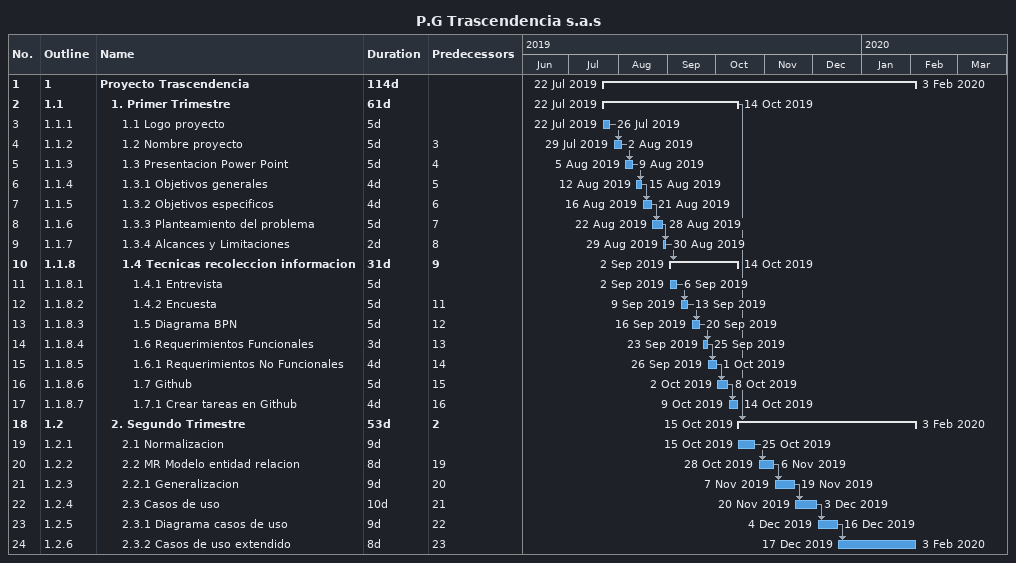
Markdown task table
P.G Trascendencia s.a.s

| ID | WBS | Task | Duration | Start | Finish | Predecessors |
|---|---|---|---|---|---|---|
| 1 | 1 | **Proyecto Trascendencia** | 114d | 2019-07-22 | 2020-02-03 |  |
| 2 | 1.1 | **1. Primer Trimestre** | 61d | 2019-07-22 | 2019-10-14 |  |
| 3 | 1.1.1 | 1.1 Logo proyecto | 5d | 2019-07-22 | 2019-07-26 |  |
| 4 | 1.1.2 | 1.2 Nombre proyecto | 5d | 2019-07-29 | 2019-08-02 | 3 |
| 5 | 1.1.3 | 1.3 Presentacion Power Point | 5d | 2019-08-05 | 2019-08-09 | 4 |
| 6 | 1.1.4 | 1.3.1 Objetivos generales | 4d | 2019-08-12 | 2019-08-15 | 5 |
| 7 | 1.1.5 | 1.3.2 Objetivos especificos | 4d | 2019-08-16 | 2019-08-21 | 6 |
| 8 | 1.1.6 | 1.3.3 Planteamiento del problema | 5d | 2019-08-22 | 2019-08-28 | 7 |
| 9 | 1.1.7 | 1.3.4 Alcances y Limitaciones | 2d | 2019-08-29 | 2019-08-30 | 8 |
| 10 | 1.1.8 | **1.4 Tecnicas recoleccion informacion** | 31d | 2019-09-02 | 2019-10-14 | 9 |
| 11 | 1.1.8.1 | 1.4.1 Entrevista | 5d | 2019-09-02 | 2019-09-06 |  |
| 12 | 1.1.8.2 | 1.4.2 Encuesta | 5d | 2019-09-09 | 2019-09-13 | 11 |
| 13 | 1.1.8.3 | 1.5 Diagrama BPN | 5d | 2019-09-16 | 2019-09-20 | 12 |
| 14 | 1.1.8.4 | 1.6 Requerimientos Funcionales | 3d | 2019-09-23 | 2019-09-25 | 13 |
| 15 | 1.1.8.5 | 1.6.1 Requerimientos No Funcionales | 4d | 2019-09-26 | 2019-10-01 | 14 |
| 16 | 1.1.8.6 | 1.7 Github | 5d | 2019-10-02 | 2019-10-08 | 15 |
| 17 | 1.1.8.7 | 1.7.1 Crear tareas en Github | 4d | 2019-10-09 | 2019-10-14 | 16 |
| 18 | 1.2 | **2. Segundo Trimestre** | 53d | 2019-10-15 | 2020-02-03 | 2 |
| 19 | 1.2.1 | 2.1 Normalizacion | 9d | 2019-10-15 | 2019-10-25 |  |
| 20 | 1.2.2 | 2.2 MR Modelo entidad relacion | 8d | 2019-10-28 | 2019-11-06 | 19 |
| 21 | 1.2.3 | 2.2.1 Generalizacion | 9d | 2019-11-07 | 2019-11-19 | 20 |
| 22 | 1.2.4 | 2.3 Casos de uso | 10d | 2019-11-20 | 2019-12-03 | 21 |
| 23 | 1.2.5 | 2.3.1 Diagrama casos de uso | 9d | 2019-12-04 | 2019-12-16 | 22 |
| 24 | 1.2.6 | 2.3.2 Casos de uso extendido | 8d | 2019-12-17 | 2020-02-03 | 23 |
